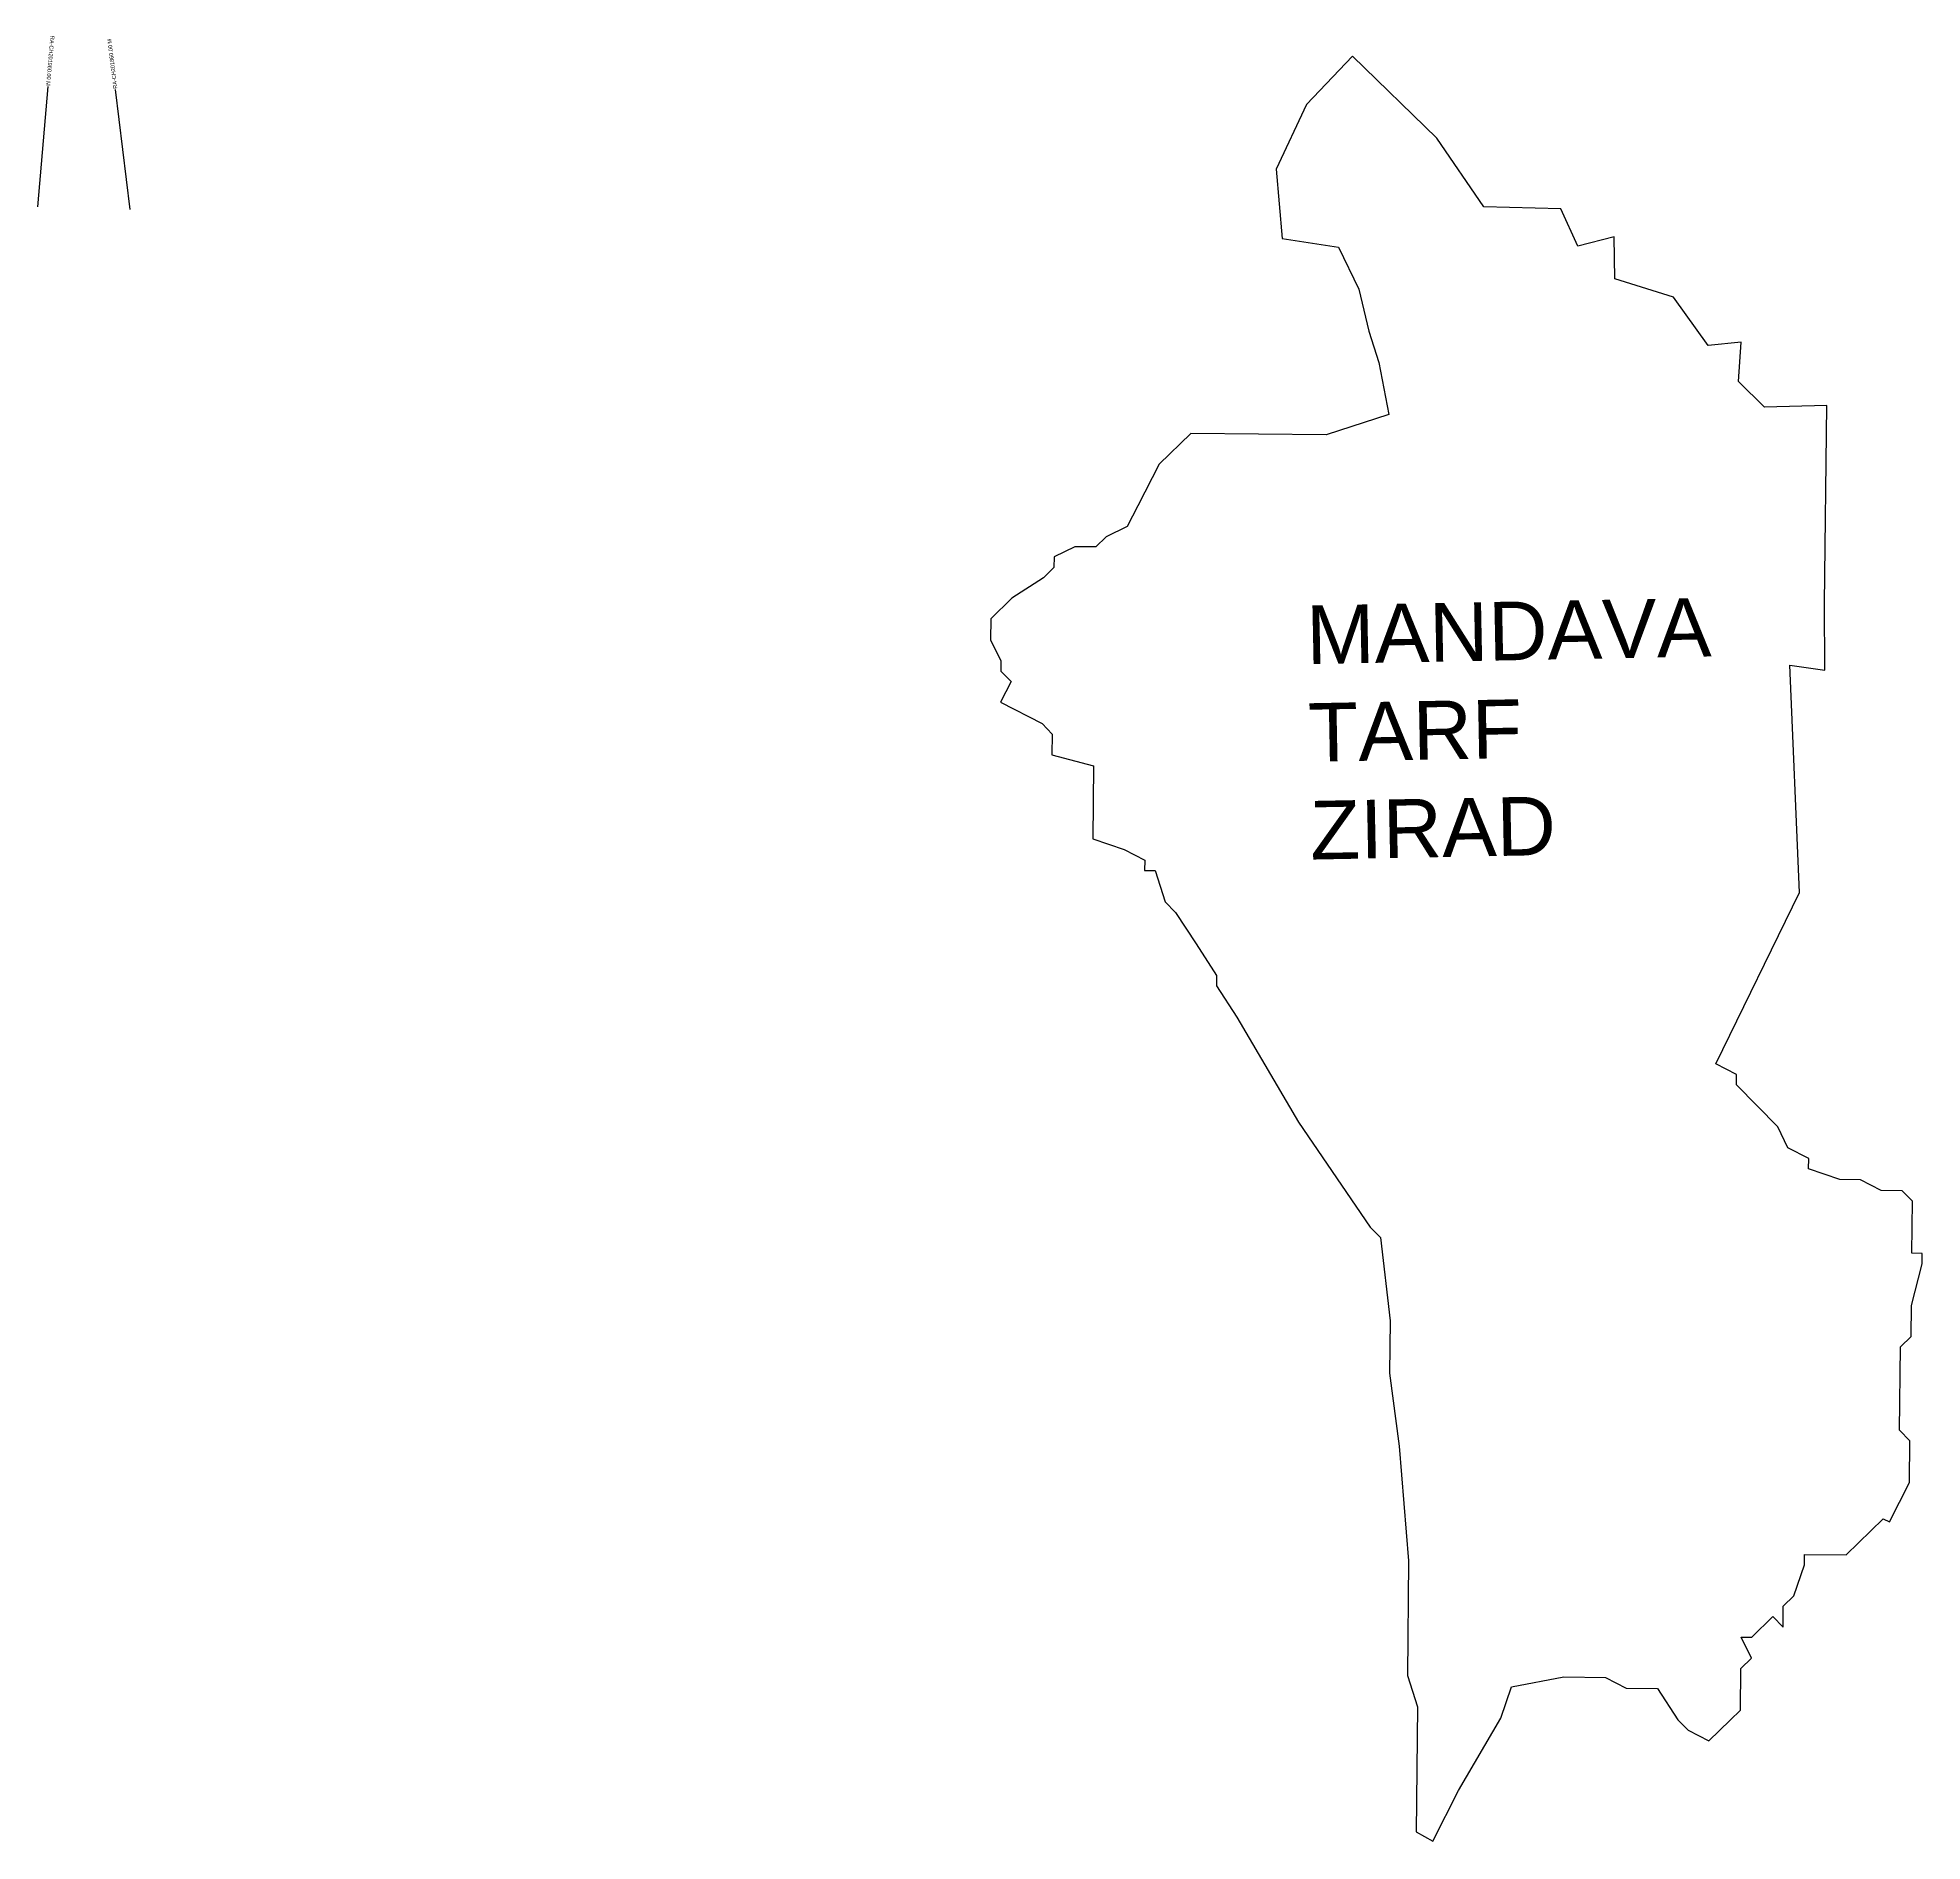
# Model space of a CAD drawing. Header units: metres. Extents: x 266312 to 279399, y 2078293 to 2101305.
# Drawn here: x 277061 to 279399, y 2078308 to 2080546 of the extents above; entities that cross this region are included whole.
import ezdxf
from ezdxf.enums import TextEntityAlignment as Align

# ---------------------------------------------------------------- set-up
doc = ezdxf.new("R2010")
doc.units = ezdxf.units.M
for name, color, linetype in [('CS', 134, 'Continuous'), ('CSMark', 210, 'Continuous'), ('VILLAGE BOUNDRY', 10, 'Continuous'), ('VILLAGE NAME', 250, 'Continuous')]:
    doc.layers.add(name, color=color, linetype=linetype)

msp = doc.modelspace()

# ---------------------------------------------------------------- linework, layer by layer
at = {"layer": 'CS'}
for p, q in [((277060.6, 2080335.7), (277073.5, 2080485.1)), ((277175.4, 2080332.5), (277157.1, 2080481.4))]:
    msp.add_line(p, q, dxfattribs=at)
at = {"layer": 'VILLAGE BOUNDRY'}
msp.add_lwpolyline([(279246.6, 2079485), (279234.4, 2079767.3), (279278, 2079760.8), (279277.6, 2079843.8), (279280.5, 2080089.5), (279202.9, 2080087.5), (279170.8, 2080119), (279174.2, 2080167.8), (279133.3, 2080163.8), (279090.3, 2080223.6), (279017.2, 2080246.6), (279016.4, 2080298.5), (278971.2, 2080287.2), (278950.5, 2080333.3), (278854.7, 2080335.9), (278796.5, 2080421), (278691.9, 2080522.9), (278634.8, 2080462.9), (278597.2, 2080382.6), (278604.6, 2080296.7), (278674.5, 2080285.7), (278699.8, 2080233.7), (278712.2, 2080181.8), (278724.7, 2080142.9), (278737, 2080078.2), (278659.2, 2080053.1), (278491.2, 2080054.8), (278452, 2080016.4), (278425.6, 2079965), (278412.4, 2079939.2), (278386.4, 2079926.6), (278373.3, 2079913.8), (278347.5, 2079914), (278321.5, 2079901.4), (278321.4, 2079888.5), (278308.4, 2079875.6), (278269.3, 2079850.2), (278243.2, 2079824.6), (278242.9, 2079798.7), (278255.6, 2079772.7), (278255.4, 2079759.8), (278268.3, 2079746.8), (278255.1, 2079721.1), (278306.6, 2079694.6), (278319.3, 2079681.6), (278319, 2079655.8), (278370.6, 2079642.3), (278369.7, 2079551.8), (278408.4, 2079538.5), (278434, 2079525.4), (278433.9, 2079512.4), (278446.9, 2079512.3), (278459.4, 2079473.3), (278472.2, 2079460.3), (278497.7, 2079421.3), (278523.1, 2079382.2), (278523, 2079369.3), (278548.5, 2079330.2), (278624.7, 2079200.2), (278713.9, 2079070), (278726.7, 2079056.9), (278738.6, 2078953.4), (278737.9, 2078888.7), (278749.9, 2078798.1), (278761.5, 2078655.8), (278760, 2078513.6), (278772.5, 2078474.7), (278771, 2078319.6), (278791.7, 2078307.8), (278823.2, 2078370.8), (278875.8, 2078460.7), (278889.1, 2078499.4), (278953.9, 2078511.7), (279005.6, 2078511.1), (279031.4, 2078497.9), (279070.1, 2078497.5), (279095.6, 2078458.5), (279108.4, 2078445.5), (279134.1, 2078432.3), (279160.2, 2078457.9), (279173.3, 2078470.7), (279173.8, 2078522.4), (279186.9, 2078535.2), (279174.2, 2078561.1), (279187.1, 2078561), (279213.3, 2078586.6), (279226, 2078573.6), (279226.3, 2078599.4), (279239.3, 2078612.2), (279252.7, 2078650.9), (279252.8, 2078663.8), (279304.5, 2078663.3), (279350.2, 2078708.1), (279357.9, 2078704.1), (279383, 2078753), (279383.5, 2078804.7), (279370.7, 2078817.8), (279371.8, 2078921.2), (279384.8, 2078934), (279385.2, 2078972.7), (279398.7, 2079024.3), (279398.8, 2079037.2), (279385.8, 2079037.4), (279386.5, 2079102), (279373.7, 2079115.1), (279347.8, 2079115.3), (279322.2, 2079128.5), (279296.3, 2079128.8), (279257.6, 2079142.1), (279257.8, 2079155), (279232, 2079168.2), (279219.4, 2079194.2), (279168.2, 2079246.4), (279168.3, 2079259.3), (279142.6, 2079272.5)], close=True, dxfattribs=at)

# ---------------------------------------------------------------- texts
at = {"layer": 'CSMark'}
msp.add_text('RA-CH201960.00 M', height=5, rotation=265.0629, dxfattribs=at).set_placement((277073.5, 2080486.1), align=Align.MIDDLE_RIGHT)
msp.add_text('RA-CH201860.00 M', height=5, rotation=97.0064, dxfattribs=at).set_placement((277156.9, 2080482.4), align=Align.MIDDLE_LEFT)
at = {"layer": 'VILLAGE NAME', "insert": (278633.8, 2079841.1), "char_height": 72.742, "attachment_point": 1, "rotation": 1.1028}
msp.add_mtext_dynamic_manual_height_columns('{\\fArial|b0|i0|c0|p34;MANDAVA\\PTARF\\PZIRAD}', width=486.244, gutter_width=363.7, heights=[0], dxfattribs=at)

doc.saveas('drawing.dxf')
